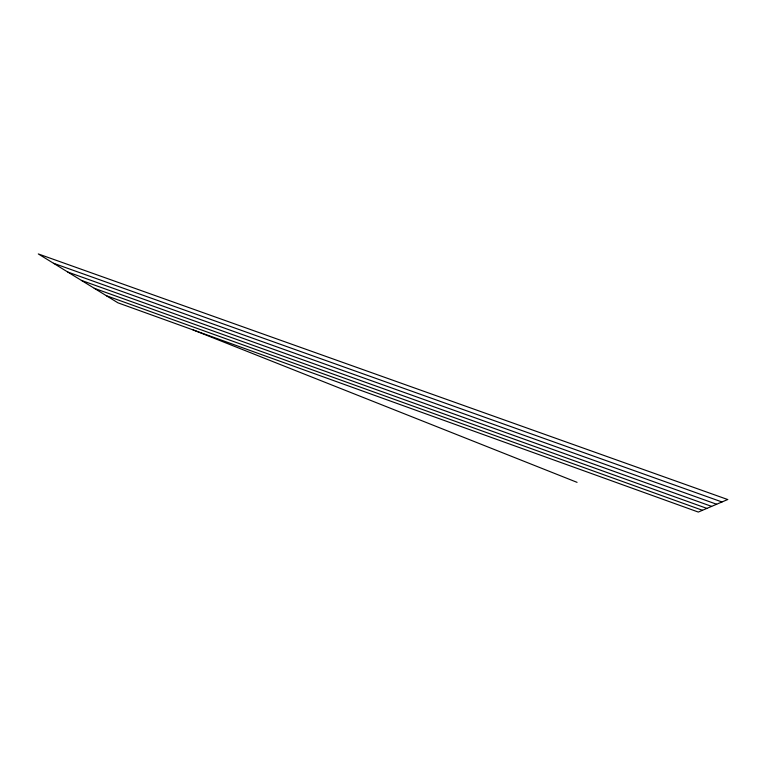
<?xml version="1.0" encoding="UTF-8"?>
<svg xmlns="http://www.w3.org/2000/svg" width="766" height="766" viewBox="0 0 766 766"><rect width="100%" height="100%" fill="white"/><g stroke="black" fill="none" stroke-linecap="round" stroke-linejoin="round"><path stroke-width="1.15" d="M53.515 263.274L721.984 501.969M67.868 272.083L716.631 504.248M81.426 280.404L711.614 506.383M94.247 288.284L706.913 508.394M106.397 295.733L702.479 510.28M193.013 329.887L577.066 482.35M727.7 499.528L698.305 512.061L117.926 302.819L38.3 253.939L727.7 499.528"/></g></svg>
